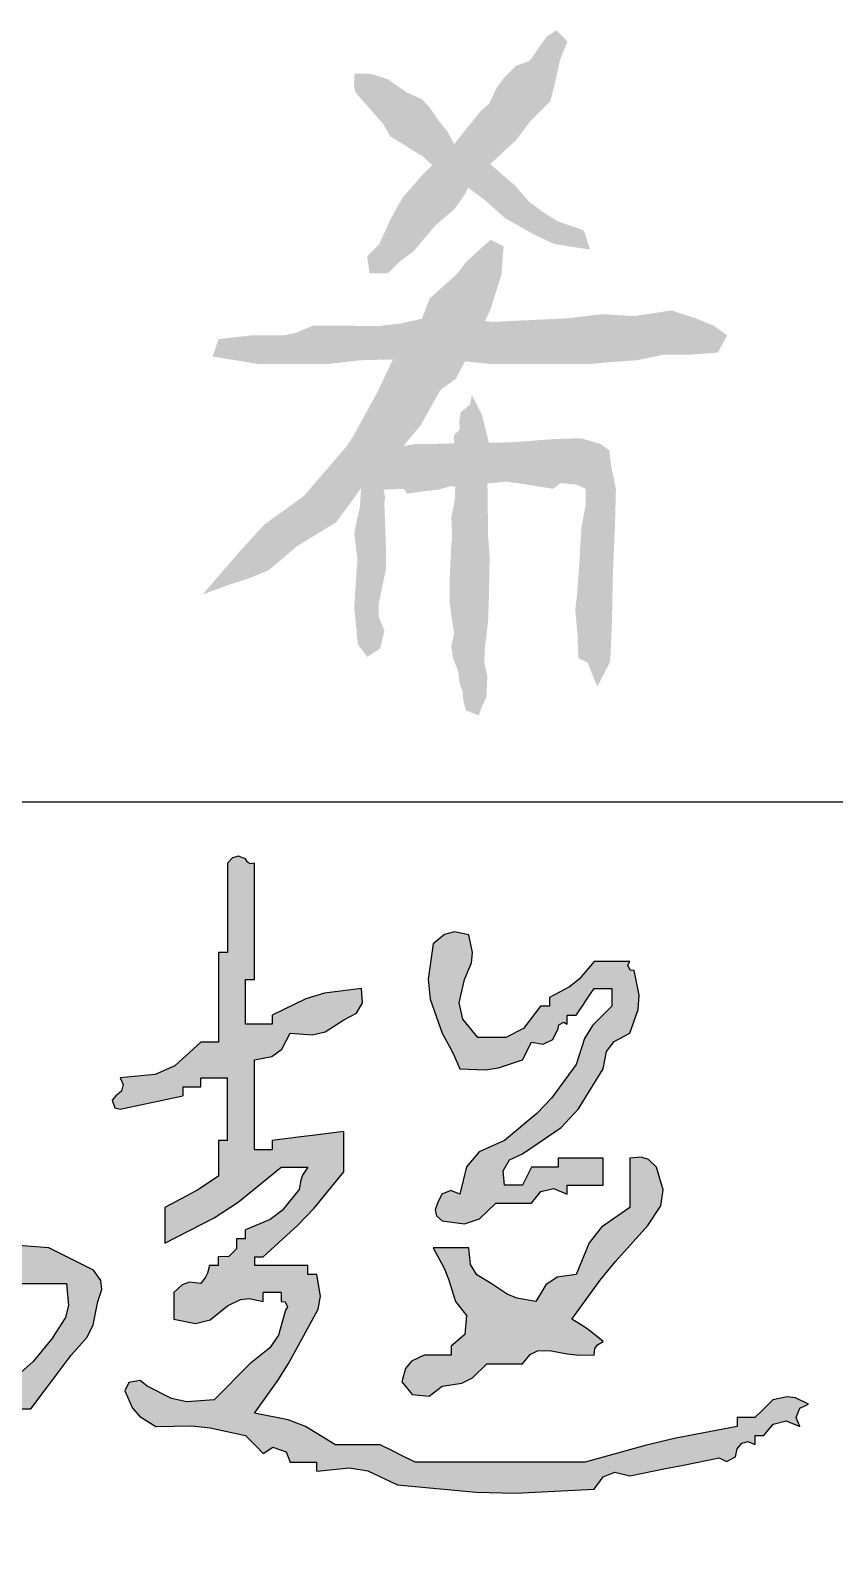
# Model space of a CAD drawing. Extents: x 5191187 to 5306989, y -468291 to -238224.
# Drawn here: x 5286075 to 5286700, y -419363 to -418188 of the extents above; entities that cross this region are included whole.
import ezdxf

# ---------------------------------------------------------------- set-up
doc = ezdxf.new("R2010")
doc.units = 0
doc.header["$LTSCALE"] = 1000
doc.header["$MEASUREMENT"] = 0
doc.layers.get('0').update_dxf_attribs({"linetype": 'CONTINUOUS'})
doc.layers.add('HATCH', color=8, linetype='CONTINUOUS')

# ---------------------------------------------------------------- blocks, each defined once
blk = doc.blocks.new('韩超')
h = blk.add_hatch(color=256)
h.dxf.hatch_style = 1
h.paths.add_polyline_path([(0.787849, 0.514197), (0.777955, 0.527898), (0.77346, 0.562754), (0.78123, 0.586063), (0.805739, 0.61125), (0.805739, 0.625142), (0.819631, 0.625142), (0.818004, 0.635027), (0.823773, 0.643681), (0.833523, 0.64598), (0.860867, 0.674873), (0.870953, 0.696725), (0.875199, 0.736279), (0.836353, 0.74757), (0.816903, 0.753127), (0.777955, 0.764063), (0.777955, 0.777955), (0.791847, 0.777955), (0.791847, 0.819631), (0.801775, 0.820971), (0.80763, 0.824875), (0.812685, 0.833523), (0.832189, 0.847055), (0.839321, 0.866071), (0.833523, 0.889091), (0.791847, 0.889091), (0.776856, 0.916298), (0.7735, 0.934755), (0.777955, 0.965498), (0.770329, 0.984025), (0.756314, 0.993368), (0.736279, 0.993282), (0.716867, 0.977277), (0.713907, 0.950644), (0.729333, 0.930768), (0.740061, 0.911103), (0.737625, 0.891618), (0.722387, 0.875199), (0.694603, 0.875199), (0.683489, 0.864086), (0.677932, 0.858529), (0.666819, 0.847415), (0.638572, 0.845181), (0.624291, 0.842325), (0.597358, 0.833523), (0.597358, 0.791847), (0.643081, 0.794876), (0.666726, 0.800787), (0.708495, 0.819631), (0.708495, 0.833523), (0.736279, 0.833523), (0.736279, 0.791847), (0.718733, 0.774249), (0.705317, 0.767541), (0.680711, 0.764063), (0.680711, 0.750171), (0.666819, 0.750171), (0.658732, 0.72359), (0.639033, 0.708815), (0.61125, 0.708495), (0.596777, 0.690733), (0.592946, 0.675409), (0.597358, 0.652926), (0.623512, 0.642026), (0.64687, 0.646697), (0.666819, 0.666819), (0.722387, 0.666819), (0.738834, 0.631134), (0.742077, 0.608437), (0.736279, 0.569574), (0.708495, 0.569574), (0.682162, 0.535076), (0.663824, 0.519794), (0.625142, 0.500114), (0.625142, 0.47233), (0.61125, 0.47233), (0.589715, 0.441777), (0.574435, 0.428025), (0.54179, 0.409816), (0.527664, 0.400538), (0.510468, 0.403404), (0.500114, 0.416762), (0.500114, 0.569574), (0.524623, 0.594762), (0.532393, 0.618071), (0.527898, 0.652926), (0.514006, 0.652926), (0.514006, 0.847415), (0.500114, 0.847415), (0.500114, 0.875199), (0.486416, 0.877514), (0.478388, 0.883536), (0.47233, 0.896037), (0.438162, 0.892345), (0.420863, 0.888021), (0.388977, 0.875199), (0.388977, 0.847415), (0.375085, 0.847415), (0.379444, 0.836821), (0.376971, 0.826928), (0.368139, 0.819631), (0.356965, 0.793593), (0.353947, 0.778504), (0.354247, 0.750171), (0.337644, 0.741703), (0.330222, 0.726858), (0.333409, 0.708495), (0.347301, 0.708495), (0.347301, 0.666819), (0.332737, 0.655189), (0.327028, 0.643772), (0.326463, 0.625142), (0.32344, 0.619715), (0.327253, 0.612088), (0.333409, 0.61125), (0.333409, 0.583466), (0.305625, 0.583466), (0.302565, 0.667178), (0.306887, 0.710398), (0.326463, 0.791847), (0.3234, 0.8474), (0.32482, 0.875797), (0.333409, 0.930768), (0.375085, 0.930768), (0.375085, 0.94466), (0.430654, 0.94466), (0.482374, 0.970498), (0.50707, 0.987931), (0.548736, 1.028012), (0.542559, 1.028676), (0.538615, 1.036564), (0.54179, 1.041904), (0.514006, 1.041904), (0.514006, 1.055796), (0.462884, 1.052445), (0.433869, 1.058893), (0.388977, 1.08358), (0.305625, 1.08358), (0.305625, 1.139148), (0.281985, 1.161307), (0.266841, 1.170393), (0.236165, 1.180825), (0.238399, 1.152578), (0.241255, 1.138297), (0.250057, 1.111364), (0.263949, 1.111364), (0.263949, 1.041904), (0.277841, 1.041904), (0.277841, 0.930768), (0.250057, 0.930768), (0.200194, 0.90821), (0.175186, 0.897095), (0.125028, 0.875199), (0.097454, 0.881715), (0.078516, 0.877928), (0.055568, 0.861307), (0.050109, 0.847376), (0.0559, 0.8329), (0.06946, 0.826577), (0.152955, 0.845407), (0.194635, 0.855133), (0.277841, 0.875199), (0.277841, 0.708495), (0.266727, 0.675154), (0.261171, 0.658483), (0.250057, 0.625142), (0.255939, 0.530696), (0.258718, 0.483462), (0.263949, 0.388977), (0.286969, 0.38318), (0.305985, 0.390311), (0.319517, 0.409816), (0.344599, 0.428141), (0.359268, 0.435475), (0.388977, 0.444546), (0.388977, 0.458438), (0.40287, 0.458438), (0.40287, 0.416762), (0.388977, 0.416762), (0.340729, 0.364454), (0.31168, 0.341215), (0.250057, 0.305625), (0.250057, 0.291733), (0.236165, 0.291733), (0.231424, 0.268639), (0.217583, 0.254798), (0.194489, 0.250057), (0.194489, 0.236165), (0.180597, 0.236165), (0.148793, 0.216524), (0.134276, 0.200394), (0.118082, 0.166705), (0.127514, 0.14947), (0.152825, 0.145854), (0.166705, 0.159759), (0.185336, 0.17447), (0.198563, 0.17943), (0.222273, 0.180597), (0.222273, 0.194489), (0.277841, 0.194489), (0.311245, 0.220472), (0.333233, 0.229896), (0.375085, 0.236165), (0.375085, 0.250057), (0.40287, 0.250057), (0.420685, 0.221738), (0.422698, 0.197582), (0.409816, 0.166705), (0.396068, 0.142401), (0.398473, 0.118345), (0.416762, 0.097244), (0.43433, 0.097627), (0.444154, 0.100901), (0.458438, 0.111136), (0.458438, 0.263949), (0.47233, 0.263949), (0.524193, 0.298154), (0.552768, 0.312442), (0.61125, 0.333409), (0.61125, 0.40287), (0.621931, 0.39652), (0.637706, 0.404407), (0.639034, 0.416762), (0.680711, 0.416762), (0.680711, 0.430654), (0.736279, 0.430654), (0.736279, 0.416762), (0.750171, 0.416762), (0.750171, 0.305625), (0.735269, 0.297653), (0.731714, 0.276323), (0.743225, 0.263949), (0.754517, 0.192544), (0.755945, 0.155413), (0.750171, 0.083352), (0.791847, 0.083352), (0.791847, 0.263949), (0.833523, 0.263949), (0.837499, 0.253205), (0.852744, 0.249394), (0.861307, 0.257003), (0.883535, 0.265338), (0.894648, 0.269506), (0.916876, 0.277841), (0.916876, 0.291733), (0.94466, 0.291733), (0.969894, 0.324902), (0.982398, 0.341574), (1.007174, 0.375085), (1.032146, 0.402761), (1.041693, 0.421855), (1.04885, 0.458438), (1.055218, 0.477023), (1.053221, 0.491001), (1.041904, 0.50706), (0.972444, 0.54179), (0.910919, 0.546316), (0.877697, 0.541786), (0.819631, 0.520952), (0.805828, 0.5112)])
h.paths.add_polyline_path([(0.791847, 0.458438), (0.805739, 0.458438), (0.82241, 0.469551), (0.847415, 0.486222), (1.000228, 0.486222), (1.003038, 0.45197), (0.997988, 0.431769), (0.97939, 0.40287), (0.948039, 0.36501), (0.929334, 0.347744), (0.889091, 0.319517), (0.889091, 0.305625), (0.805739, 0.305625), (0.805739, 0.291733), (0.791847, 0.291733)], flags=16)
h.paths.add_polyline_path([(0.750171, 0.500114), (0.736279, 0.500114), (0.725165, 0.489), (0.719608, 0.483443), (0.708495, 0.47233), (0.694603, 0.47233), (0.694603, 0.486222), (0.688447, 0.48706), (0.684633, 0.494686), (0.687657, 0.500114), (0.701182, 0.516386), (0.715167, 0.52238), (0.736279, 0.520952), (0.736943, 0.514775), (0.744831, 0.510831), (0.750171, 0.514006)], flags=16)
h.paths.add_polyline_path([(0.791847, 0.666819), (0.793521, 0.674497), (0.785633, 0.682384), (0.777955, 0.680711), (0.777955, 0.694603), (0.791847, 0.694603), (0.792194, 0.70849), (0.806202, 0.718996), (0.819631, 0.715441), (0.833192, 0.709118), (0.838982, 0.694641), (0.833523, 0.680711), (0.805739, 0.680711), (0.805739, 0.666819)], flags=16)
h.paths.add_polyline_path([(0.527898, 0.361193), (0.527898, 0.333409), (0.517217, 0.339759), (0.501443, 0.331871), (0.500114, 0.319517), (0.458438, 0.319517), (0.458438, 0.347301), (0.466116, 0.345628), (0.474003, 0.353515), (0.47233, 0.361193)], flags=16)
h.paths.add_polyline_path([(0.47233, 0.40287), (0.47233, 0.388977), (0.430654, 0.388977), (0.42898, 0.396656), (0.436867, 0.404543), (0.444546, 0.40287), (0.444546, 0.430654), (0.458438, 0.430654), (0.452088, 0.419973), (0.459976, 0.404198)], flags=16)
h.paths.add_polyline_path([(0.47233, 0.604304), (0.464836, 0.588169), (0.458643, 0.580427), (0.444546, 0.569574), (0.444546, 0.555682), (0.430654, 0.555682), (0.432327, 0.548004), (0.42444, 0.540117), (0.416762, 0.54179), (0.416762, 0.527898), (0.40287, 0.527898), (0.39467, 0.507807), (0.386422, 0.49791), (0.368139, 0.486222), (0.333409, 0.486222), (0.327612, 0.509242), (0.334743, 0.528258), (0.354247, 0.54179), (0.384775, 0.569612), (0.400056, 0.583504), (0.430654, 0.61125), (0.446814, 0.616197), (0.458647, 0.614224)], flags=16)
h.paths.add_polyline_path([(0.458438, 0.666819), (0.426908, 0.659351), (0.410404, 0.649448), (0.388977, 0.625142), (0.361193, 0.625142), (0.354844, 0.635823), (0.362731, 0.651598), (0.375085, 0.652926), (0.375085, 0.722387), (0.390598, 0.753922), (0.396359, 0.771203), (0.40287, 0.805739), (0.416762, 0.805739), (0.416762, 0.833523), (0.430654, 0.833523), (0.434629, 0.844267), (0.449874, 0.848078), (0.458438, 0.840469), (0.459102, 0.834292), (0.466989, 0.830348), (0.47233, 0.833523), (0.47233, 0.764063), (0.458438, 0.764063)], flags=16)
h.paths.add_polyline_path([(0.40287, 0.347301), (0.40287, 0.305625), (0.388977, 0.305625), (0.360889, 0.27915), (0.342496, 0.268422), (0.305625, 0.257003), (0.294367, 0.254885), (0.286778, 0.256782), (0.277841, 0.263949), (0.277841, 0.277841), (0.291733, 0.277841), (0.319459, 0.305683), (0.333352, 0.319575), (0.361193, 0.347301)], flags=16)
h.paths.add_polyline_path([(0.430654, 1.000228), (0.416762, 1.000228), (0.39813, 0.985517), (0.384903, 0.980557), (0.361193, 0.97939), (0.347067, 0.970112), (0.329871, 0.972978), (0.319517, 0.986336), (0.319517, 1.055796), (0.347301, 1.055796), (0.376072, 1.035613), (0.395527, 1.029128), (0.430654, 1.028012)], flags=16)
h = blk.add_hatch(color=256)
h.dxf.hatch_style = 1
h.paths.add_polyline_path([(1.542018, 0.208381), (1.519791, 0.219494), (1.508677, 0.225051), (1.48645, 0.236165), (1.416989, 0.236165), (1.371255, 0.264232), (1.344642, 0.274582), (1.291961, 0.284787), (1.328443, 0.335457), (1.345237, 0.362046), (1.375313, 0.416762), (1.391241, 0.446575), (1.394603, 0.466747), (1.389205, 0.500114), (1.375313, 0.500114), (1.375313, 0.514006), (1.291961, 0.514006), (1.291961, 0.527898), (1.305853, 0.527898), (1.359796, 0.576664), (1.385101, 0.603375), (1.430881, 0.659873), (1.430881, 0.722387), (1.386427, 0.71683), (1.3642, 0.714052), (1.319745, 0.708495), (1.319745, 0.694603), (1.291961, 0.694603), (1.291961, 0.833523), (1.31926, 0.838693), (1.334923, 0.85044), (1.347529, 0.875199), (1.381781, 0.872389), (1.401982, 0.877439), (1.430881, 0.896037), (1.450883, 0.906123), (1.460131, 0.922307), (1.458666, 0.94466), (1.401114, 0.937345), (1.371819, 0.928557), (1.319745, 0.902983), (1.319745, 0.889091), (1.278069, 0.889091), (1.278069, 0.958552), (1.291961, 0.958552), (1.291961, 1.139148), (1.285806, 1.138304), (1.281086, 1.140664), (1.278069, 1.146094), (1.267308, 1.150023), (1.257931, 1.147679), (1.250285, 1.139148), (1.250285, 1.000228), (1.236393, 1.000228), (1.236393, 0.861307), (1.208609, 0.861307), (1.168183, 0.824416), (1.138053, 0.811024), (1.08358, 0.805739), (1.087939, 0.795145), (1.085465, 0.785252), (1.076634, 0.777955), (1.071121, 0.771113), (1.075065, 0.759282), (1.08358, 0.757117), (1.122533, 0.76519), (1.141984, 0.769358), (1.180825, 0.777955), (1.180825, 0.791847), (1.208609, 0.791847), (1.208609, 0.805739), (1.250285, 0.805739), (1.250285, 0.708495), (1.236393, 0.708495), (1.236393, 0.652926), (1.203973, 0.631977), (1.187234, 0.622213), (1.15304, 0.604304), (1.15304, 0.548736), (1.229739, 0.588318), (1.266619, 0.612432), (1.333637, 0.666819), (1.375313, 0.666819), (1.366995, 0.654381), (1.363975, 0.646831), (1.361421, 0.632088), (1.335054, 0.599814), (1.316435, 0.58585), (1.278069, 0.569574), (1.278069, 0.555682), (1.264177, 0.555682), (1.26415, 0.539965), (1.25211, 0.527924), (1.236393, 0.527898), (1.236393, 0.514006), (1.222501, 0.514006), (1.219217, 0.502022), (1.216226, 0.496039), (1.208609, 0.486222), (1.191149, 0.488205), (1.17971, 0.484393), (1.166932, 0.47233), (1.166932, 0.430654), (1.200708, 0.424307), (1.223469, 0.429997), (1.250285, 0.451492), (1.27048, 0.461183), (1.283894, 0.46286), (1.305853, 0.458438), (1.305853, 0.47233), (1.333637, 0.47233), (1.333637, 0.458438), (1.339793, 0.4576), (1.343606, 0.449973), (1.340583, 0.444546), (1.32937, 0.406076), (1.316213, 0.38634), (1.285015, 0.361193), (1.229447, 0.305625), (1.187056, 0.302553), (1.163204, 0.307323), (1.125256, 0.326463), (1.114566, 0.33576), (1.096818, 0.332211), (1.090526, 0.319517), (1.102438, 0.292491), (1.113943, 0.279343), (1.139148, 0.263949), (1.194983, 0.265062), (1.223561, 0.262204), (1.278069, 0.250057), (1.289183, 0.238943), (1.294739, 0.233386), (1.305853, 0.222273), (1.320568, 0.231877), (1.341519, 0.224893), (1.347529, 0.208381), (1.389205, 0.208381), (1.389205, 0.194489), (1.439628, 0.1998), (1.468259, 0.195028), (1.514234, 0.173651), (1.635959, 0.161998), (1.69773, 0.160594), (1.819859, 0.166705), (1.833779, 0.185933), (1.852296, 0.192877), (1.875427, 0.187543), (1.930995, 0.198656), (1.958779, 0.204213), (2.014348, 0.215327), (2.025534, 0.209917), (2.039748, 0.217024), (2.042132, 0.229219), (2.049428, 0.23805), (2.059322, 0.240524), (2.069916, 0.236165), (2.069916, 0.250057), (2.083808, 0.250057), (2.098401, 0.26772), (2.118188, 0.272666), (2.139376, 0.263949), (2.133917, 0.27788), (2.139708, 0.292356), (2.153268, 0.298679), (2.133073, 0.308371), (2.119659, 0.310047), (2.0977, 0.305625), (2.086586, 0.294512), (2.08103, 0.288955), (2.069916, 0.277841), (2.042132, 0.277841), (2.042132, 0.263949), (1.946785, 0.245868), (1.899372, 0.234712), (1.805967, 0.208381)])
h = blk.add_hatch(color=256)
h.dxf.hatch_style = 1
h.paths.add_polyline_path([(1.611478, 0.625142), (1.597547, 0.630601), (1.583071, 0.624811), (1.576748, 0.61125), (1.572819, 0.60049), (1.575163, 0.591112), (1.583694, 0.583466), (1.61855, 0.578971), (1.641859, 0.586741), (1.667046, 0.61125), (1.680938, 0.61125), (1.722615, 0.61125), (1.737208, 0.628913), (1.756995, 0.63386), (1.778183, 0.625142), (1.778183, 0.639034), (1.833751, 0.639034), (1.833751, 0.655705), (1.833751, 0.66404), (1.833751, 0.680711), (1.805967, 0.680711), (1.792075, 0.680711), (1.764291, 0.680711), (1.764291, 0.666819), (1.722615, 0.666819), (1.717058, 0.655705), (1.714279, 0.650148), (1.708723, 0.639034), (1.69483, 0.639034), (1.680938, 0.639034), (1.678868, 0.661339), (1.688455, 0.678116), (1.708723, 0.687657), (1.768692, 0.728785), (1.795922, 0.757527), (1.833751, 0.819631), (1.839429, 0.846829), (1.850907, 0.862133), (1.875427, 0.875199), (1.888443, 0.91196), (1.890032, 0.934206), (1.882373, 0.972444), (1.876196, 0.973108), (1.872252, 0.980995), (1.875427, 0.986336), (1.861535, 0.986336), (1.819859, 0.986336), (1.796859, 0.959188), (1.781933, 0.947248), (1.750399, 0.930768), (1.750399, 0.916876), (1.736507, 0.916876), (1.71031, 0.882162), (1.682751, 0.868382), (1.639262, 0.868253), (1.61591, 0.897042), (1.610049, 0.922442), (1.618424, 0.958552), (1.629264, 0.984285), (1.6309, 1.000642), (1.62537, 1.028012), (1.602888, 1.032424), (1.587563, 1.028593), (1.569802, 1.01412), (1.562035, 0.958817), (1.56513, 0.927869), (1.583694, 0.875199), (1.595758, 0.853473), (1.601336, 0.842318), (1.611478, 0.819631), (1.650742, 0.818134), (1.671448, 0.821092), (1.708723, 0.833523), (1.714279, 0.844637), (1.717058, 0.850194), (1.722615, 0.861307), (1.740978, 0.85812), (1.755823, 0.865542), (1.764291, 0.882145), (1.764955, 0.888322), (1.772842, 0.892266), (1.778183, 0.889091), (1.778183, 0.902983), (1.792075, 0.902983), (1.803189, 0.919654), (1.808745, 0.927989), (1.819859, 0.94466), (1.847643, 0.94466), (1.847643, 0.916876), (1.817381, 0.887163), (1.804962, 0.866982), (1.792075, 0.826577), (1.753545, 0.774398), (1.730689, 0.750113), (1.680938, 0.708495), (1.641359, 0.690689), (1.621854, 0.667284)])
h = blk.add_hatch(color=256)
h.dxf.hatch_style = 1
h.paths.add_polyline_path([(1.831635, 0.573795), (1.812227, 0.549535), (1.792075, 0.500114), (1.762292, 0.496094), (1.744726, 0.484384), (1.729561, 0.458438), (1.700075, 0.463546), (1.684975, 0.469586), (1.6601, 0.486222), (1.637668, 0.49978), (1.627728, 0.515685), (1.62537, 0.54179), (1.603143, 0.54179), (1.592029, 0.54179), (1.569802, 0.54179), (1.586675, 0.509854), (1.593737, 0.492906), (1.604532, 0.458438), (1.621804, 0.436498), (1.61886, 0.407063), (1.597586, 0.388977), (1.597586, 0.375085), (1.55591, 0.375085), (1.536306, 0.36578), (1.526798, 0.35437), (1.52118, 0.333409), (1.537185, 0.313997), (1.563818, 0.311038), (1.583694, 0.326463), (1.614401, 0.331156), (1.630976, 0.339443), (1.653154, 0.361193), (1.667046, 0.361193), (1.708723, 0.361193), (1.720352, 0.375758), (1.731769, 0.381467), (1.750399, 0.382031), (1.77782, 0.376762), (1.791938, 0.37535), (1.819859, 0.375085), (1.821199, 0.385013), (1.825102, 0.390868), (1.833751, 0.395924), (1.815429, 0.411271), (1.805589, 0.418299), (1.785129, 0.430654), (1.829593, 0.491137), (1.853312, 0.520437), (1.903211, 0.57652), (1.923495, 0.606919), (1.927312, 0.631729), (1.917103, 0.666819), (1.904326, 0.678881), (1.892887, 0.682694), (1.875427, 0.680711), (1.875427, 0.650148), (1.875427, 0.634867), (1.875427, 0.604304)])
for p, q in [((1.257931, 1.147679), (1.250285, 1.139148)), ((1.250285, 1.139148), (1.250285, 1.000228)), ((1.267308, 1.150023), (1.257931, 1.147679)), ((1.278069, 1.146094), (1.267308, 1.150023)), ((1.281086, 1.140664), (1.278069, 1.146094)), ((1.285806, 1.138304), (1.281086, 1.140664)), ((1.291961, 1.139148), (1.285806, 1.138304)), ((1.291961, 0.958552), (1.291961, 1.139148)), ((1.569802, 1.01412), (1.562035, 0.958817)), ((1.587563, 1.028593), (1.569802, 1.01412)), ((1.602888, 1.032424), (1.587563, 1.028593)), ((1.62537, 1.028012), (1.602888, 1.032424)), ((1.6309, 1.000642), (1.62537, 1.028012)), ((1.236393, 1.000228), (1.236393, 0.861307)), ((1.250285, 1.000228), (1.236393, 1.000228)), ((1.629264, 0.984285), (1.6309, 1.000642)), ((1.618424, 0.958552), (1.629264, 0.984285)), ((1.819859, 0.986336), (1.796859, 0.959188)), ((1.861535, 0.986336), (1.819859, 0.986336)), ((1.875427, 0.986336), (1.861535, 0.986336)), ((1.872252, 0.980995), (1.875427, 0.986336)), ((1.876196, 0.973108), (1.872252, 0.980995)), ((1.882373, 0.972444), (1.876196, 0.973108)), ((1.890032, 0.934206), (1.882373, 0.972444)), ((1.278069, 0.958552), (1.291961, 0.958552)), ((1.278069, 0.889091), (1.278069, 0.958552)), ((1.458666, 0.94466), (1.401114, 0.937345)), ((1.460131, 0.922307), (1.458666, 0.94466)), ((1.562035, 0.958817), (1.56513, 0.927869)), ((1.610049, 0.922442), (1.618424, 0.958552)), ((1.781933, 0.947248), (1.750399, 0.930768)), ((1.796859, 0.959188), (1.781933, 0.947248)), ((1.808745, 0.927989), (1.819859, 0.94466)), ((1.819859, 0.94466), (1.847643, 0.94466)), ((1.847643, 0.94466), (1.847643, 0.916876)), ((1.371819, 0.928557), (1.319745, 0.902983)), ((1.401114, 0.937345), (1.371819, 0.928557)), ((1.450883, 0.906123), (1.460131, 0.922307)), ((1.56513, 0.927869), (1.583694, 0.875199)), ((1.61591, 0.897042), (1.610049, 0.922442)), ((1.736507, 0.916876), (1.71031, 0.882162)), ((1.750399, 0.916876), (1.736507, 0.916876)), ((1.750399, 0.930768), (1.750399, 0.916876)), ((1.792075, 0.902983), (1.803189, 0.919654)), ((1.803189, 0.919654), (1.808745, 0.927989)), ((1.847643, 0.916876), (1.817381, 0.887163)), ((1.888443, 0.91196), (1.890032, 0.934206)), ((1.319745, 0.902983), (1.319745, 0.889091)), ((1.401982, 0.877439), (1.430881, 0.896037)), ((1.430881, 0.896037), (1.450883, 0.906123)), ((1.639262, 0.868253), (1.61591, 0.897042)), ((1.778183, 0.902983), (1.792075, 0.902983)), ((1.778183, 0.889091), (1.778183, 0.902983)), ((1.875427, 0.875199), (1.888443, 0.91196)), ((1.319745, 0.889091), (1.278069, 0.889091)), ((1.334923, 0.85044), (1.347529, 0.875199)), ((1.347529, 0.875199), (1.381781, 0.872389)), ((1.381781, 0.872389), (1.401982, 0.877439)), ((1.583694, 0.875199), (1.595758, 0.853473)), ((1.71031, 0.882162), (1.682751, 0.868382)), ((1.755823, 0.865542), (1.764291, 0.882145)), ((1.764291, 0.882145), (1.764955, 0.888322)), ((1.764955, 0.888322), (1.772842, 0.892266)), ((1.772842, 0.892266), (1.778183, 0.889091)), ((1.817381, 0.887163), (1.804962, 0.866982)), ((1.850907, 0.862133), (1.875427, 0.875199)), ((1.208609, 0.861307), (1.168183, 0.824416)), ((1.236393, 0.861307), (1.208609, 0.861307)), ((1.31926, 0.838693), (1.334923, 0.85044)), ((1.595758, 0.853473), (1.601336, 0.842318)), ((1.682751, 0.868382), (1.639262, 0.868253)), ((1.714279, 0.844637), (1.717058, 0.850194)), ((1.717058, 0.850194), (1.722615, 0.861307)), ((1.722615, 0.861307), (1.740978, 0.85812)), ((1.740978, 0.85812), (1.755823, 0.865542)), ((1.804962, 0.866982), (1.792075, 0.826577)), ((1.833751, 0.819631), (1.839429, 0.846829)), ((1.839429, 0.846829), (1.850907, 0.862133)), ((1.168183, 0.824416), (1.138053, 0.811024)), ((1.291961, 0.833523), (1.31926, 0.838693)), ((1.291961, 0.694603), (1.291961, 0.833523)), ((1.601336, 0.842318), (1.611478, 0.819631)), ((1.671448, 0.821092), (1.708723, 0.833523)), ((1.708723, 0.833523), (1.714279, 0.844637)), ((1.792075, 0.826577), (1.753545, 0.774398)), ((1.138053, 0.811024), (1.08358, 0.805739)), ((1.08358, 0.805739), (1.087939, 0.795145)), ((1.208609, 0.791847), (1.208609, 0.805739)), ((1.208609, 0.805739), (1.250285, 0.805739)), ((1.250285, 0.708495), (1.250285, 0.805739)), ((1.611478, 0.819631), (1.650742, 0.818134)), ((1.650742, 0.818134), (1.671448, 0.821092)), ((1.795922, 0.757527), (1.833751, 0.819631)), ((1.076634, 0.777955), (1.071121, 0.771113)), ((1.085465, 0.785252), (1.076634, 0.777955)), ((1.087939, 0.795145), (1.085465, 0.785252)), ((1.141984, 0.769358), (1.180825, 0.777955)), ((1.180825, 0.791847), (1.208609, 0.791847)), ((1.180825, 0.791847), (1.180825, 0.777955)), ((1.071121, 0.771113), (1.075065, 0.759282)), ((1.075065, 0.759282), (1.08358, 0.757117)), ((1.08358, 0.757117), (1.122533, 0.76519)), ((1.122533, 0.76519), (1.141984, 0.769358)), ((1.753545, 0.774398), (1.730689, 0.750113)), ((1.768692, 0.728785), (1.795922, 0.757527)), ((1.730689, 0.750113), (1.680938, 0.708495)), ((1.708723, 0.687657), (1.768692, 0.728785)), ((1.236393, 0.708495), (1.236393, 0.652926)), ((1.250285, 0.708495), (1.236393, 0.708495)), ((1.3642, 0.714052), (1.319745, 0.708495)), ((1.319745, 0.708495), (1.319745, 0.694603)), ((1.386427, 0.71683), (1.3642, 0.714052)), ((1.430881, 0.722387), (1.386427, 0.71683)), ((1.430881, 0.659873), (1.430881, 0.722387)), ((1.680938, 0.708495), (1.641359, 0.690689)), ((1.291961, 0.694603), (1.319745, 0.694603)), ((1.641359, 0.690689), (1.621854, 0.667284)), ((1.688455, 0.678116), (1.708723, 0.687657)), ((1.892887, 0.682694), (1.875427, 0.680711)), ((1.904326, 0.678881), (1.892887, 0.682694)), ((1.266619, 0.612432), (1.333637, 0.666819)), ((1.333637, 0.666819), (1.375313, 0.666819)), ((1.375313, 0.666819), (1.366995, 0.654381)), ((1.385101, 0.603375), (1.430881, 0.659873)), ((1.621854, 0.667284), (1.611478, 0.625142)), ((1.678868, 0.661339), (1.688455, 0.678116)), ((1.680938, 0.639034), (1.678868, 0.661339)), ((1.722615, 0.666819), (1.717058, 0.655705)), ((1.764291, 0.666819), (1.722615, 0.666819)), ((1.792075, 0.680711), (1.764291, 0.680711)), ((1.764291, 0.680711), (1.764291, 0.666819)), ((1.805967, 0.680711), (1.792075, 0.680711)), ((1.833751, 0.680711), (1.805967, 0.680711)), ((1.833751, 0.66404), (1.833751, 0.680711)), ((1.833751, 0.655705), (1.833751, 0.66404)), ((1.875427, 0.680711), (1.875427, 0.650148)), ((1.917103, 0.666819), (1.904326, 0.678881)), ((1.927312, 0.631729), (1.917103, 0.666819)), ((1.236393, 0.652926), (1.203973, 0.631977)), ((1.363975, 0.646831), (1.361421, 0.632088)), ((1.366995, 0.654381), (1.363975, 0.646831)), ((1.69483, 0.639034), (1.680938, 0.639034)), ((1.708723, 0.639034), (1.69483, 0.639034)), ((1.714279, 0.650148), (1.708723, 0.639034)), ((1.717058, 0.655705), (1.714279, 0.650148)), ((1.778183, 0.625142), (1.778183, 0.639034)), ((1.778183, 0.639034), (1.833751, 0.639034)), ((1.833751, 0.639034), (1.833751, 0.655705)), ((1.875427, 0.650148), (1.875427, 0.634867)), ((1.875427, 0.634867), (1.875427, 0.604304)), ((1.187234, 0.622213), (1.15304, 0.604304)), ((1.203973, 0.631977), (1.187234, 0.622213)), ((1.229739, 0.588318), (1.266619, 0.612432)), ((1.361421, 0.632088), (1.335054, 0.599814)), ((1.576748, 0.61125), (1.572819, 0.60049)), ((1.583071, 0.624811), (1.576748, 0.61125)), ((1.597547, 0.630601), (1.583071, 0.624811)), ((1.611478, 0.625142), (1.597547, 0.630601)), ((1.641859, 0.586741), (1.667046, 0.61125)), ((1.667046, 0.61125), (1.680938, 0.61125)), ((1.680938, 0.61125), (1.722615, 0.61125)), ((1.722615, 0.61125), (1.737208, 0.628913)), ((1.737208, 0.628913), (1.756995, 0.63386)), ((1.756995, 0.63386), (1.778183, 0.625142)), ((1.923495, 0.606919), (1.927312, 0.631729)), ((1.15304, 0.604304), (1.15304, 0.548736)), ((1.15304, 0.548736), (1.229739, 0.588318)), ((1.335054, 0.599814), (1.316435, 0.58585)), ((1.359796, 0.576664), (1.385101, 0.603375)), ((1.572819, 0.60049), (1.575163, 0.591112)), ((1.575163, 0.591112), (1.583694, 0.583466)), ((1.875427, 0.604304), (1.831635, 0.573795)), ((1.903211, 0.57652), (1.923495, 0.606919)), ((1.316435, 0.58585), (1.278069, 0.569574)), ((1.278069, 0.555682), (1.278069, 0.569574)), ((1.305853, 0.527898), (1.359796, 0.576664)), ((1.583694, 0.583466), (1.61855, 0.578971)), ((1.61855, 0.578971), (1.641859, 0.586741)), ((1.831635, 0.573795), (1.812227, 0.549535)), ((1.853312, 0.520437), (1.903211, 0.57652)), ((0.972444, 0.54179), (0.910919, 0.546316)), ((1.041904, 0.50706), (0.972444, 0.54179)), ((1.264177, 0.555682), (1.26415, 0.539965)), ((1.278069, 0.555682), (1.264177, 0.555682)), ((1.592029, 0.54179), (1.569802, 0.54179)), ((1.569802, 0.54179), (1.586675, 0.509854)), ((1.603143, 0.54179), (1.592029, 0.54179)), ((1.62537, 0.54179), (1.603143, 0.54179)), ((1.627728, 0.515685), (1.62537, 0.54179)), ((1.812227, 0.549535), (1.792075, 0.500114)), ((1.25211, 0.527924), (1.236393, 0.527898)), ((1.236393, 0.514006), (1.236393, 0.527898)), ((1.26415, 0.539965), (1.25211, 0.527924)), ((1.291961, 0.527898), (1.291961, 0.514006)), ((1.291961, 0.527898), (1.305853, 0.527898)), ((1.829593, 0.491137), (1.853312, 0.520437)), ((1.053221, 0.491001), (1.041904, 0.50706)), ((1.216226, 0.496039), (1.208609, 0.486222)), ((1.219217, 0.502022), (1.216226, 0.496039)), ((1.222501, 0.514006), (1.219217, 0.502022)), ((1.236393, 0.514006), (1.222501, 0.514006)), ((1.375313, 0.514006), (1.291961, 0.514006)), ((1.375313, 0.500114), (1.375313, 0.514006)), ((1.389205, 0.500114), (1.375313, 0.500114)), ((1.394603, 0.466747), (1.389205, 0.500114)), ((1.586675, 0.509854), (1.593737, 0.492906)), ((1.637668, 0.49978), (1.627728, 0.515685)), ((1.6601, 0.486222), (1.637668, 0.49978)), ((1.762292, 0.496094), (1.744726, 0.484384)), ((1.792075, 0.500114), (1.762292, 0.496094)), ((0.847415, 0.486222), (1.000228, 0.486222)), ((1.000228, 0.486222), (1.003038, 0.45197)), ((1.04885, 0.458438), (1.055218, 0.477023)), ((1.055218, 0.477023), (1.053221, 0.491001)), ((1.17971, 0.484393), (1.166932, 0.47233)), ((1.166932, 0.47233), (1.166932, 0.430654)), ((1.191149, 0.488205), (1.17971, 0.484393)), ((1.208609, 0.486222), (1.191149, 0.488205)), ((1.333637, 0.47233), (1.305853, 0.47233)), ((1.305853, 0.458438), (1.305853, 0.47233)), ((1.333637, 0.47233), (1.333637, 0.458438)), ((1.593737, 0.492906), (1.604532, 0.458438)), ((1.684975, 0.469586), (1.6601, 0.486222)), ((1.744726, 0.484384), (1.729561, 0.458438)), ((1.785129, 0.430654), (1.829593, 0.491137)), ((1.003038, 0.45197), (0.997988, 0.431769)), ((1.041693, 0.421855), (1.04885, 0.458438)), ((1.223469, 0.429997), (1.250285, 0.451492)), ((1.250285, 0.451492), (1.27048, 0.461183)), ((1.27048, 0.461183), (1.283894, 0.46286)), ((1.283894, 0.46286), (1.305853, 0.458438)), ((1.333637, 0.458438), (1.339793, 0.4576)), ((1.339793, 0.4576), (1.343606, 0.449973)), ((1.343606, 0.449973), (1.340583, 0.444546)), ((1.375313, 0.416762), (1.391241, 0.446575)), ((1.391241, 0.446575), (1.394603, 0.466747)), ((1.604532, 0.458438), (1.621804, 0.436498)), ((1.700075, 0.463546), (1.684975, 0.469586)), ((1.729561, 0.458438), (1.700075, 0.463546)), ((0.97939, 0.40287), (0.997988, 0.431769)), ((1.166932, 0.430654), (1.200708, 0.424307)), ((1.200708, 0.424307), (1.223469, 0.429997)), ((1.340583, 0.444546), (1.32937, 0.406076)), ((1.621804, 0.436498), (1.61886, 0.407063)), ((1.805589, 0.418299), (1.785129, 0.430654)), ((0.97939, 0.40287), (0.948039, 0.36501)), ((1.007174, 0.375085), (1.032146, 0.402761)), ((1.032146, 0.402761), (1.041693, 0.421855)), ((1.32937, 0.406076), (1.316213, 0.38634)), ((1.345237, 0.362046), (1.375313, 0.416762)), ((1.61886, 0.407063), (1.597586, 0.388977)), ((1.815429, 0.411271), (1.805589, 0.418299)), ((1.833751, 0.395924), (1.815429, 0.411271)), ((1.316213, 0.38634), (1.285015, 0.361193)), ((1.597586, 0.388977), (1.597586, 0.375085)), ((1.720352, 0.375758), (1.731769, 0.381467)), ((1.731769, 0.381467), (1.750399, 0.382031)), ((1.750399, 0.382031), (1.77782, 0.376762)), ((1.77782, 0.376762), (1.791938, 0.37535)), ((1.819859, 0.375085), (1.821199, 0.385013)), ((1.821199, 0.385013), (1.825102, 0.390868)), ((1.825102, 0.390868), (1.833751, 0.395924)), ((0.929334, 0.347744), (0.948039, 0.36501)), ((0.982398, 0.341574), (1.007174, 0.375085)), ((1.285015, 0.361193), (1.229447, 0.305625)), ((1.328443, 0.335457), (1.345237, 0.362046)), ((1.526798, 0.35437), (1.52118, 0.333409)), ((1.536306, 0.36578), (1.526798, 0.35437)), ((1.55591, 0.375085), (1.536306, 0.36578)), ((1.597586, 0.375085), (1.55591, 0.375085)), ((1.630976, 0.339443), (1.653154, 0.361193)), ((1.653154, 0.361193), (1.667046, 0.361193)), ((1.667046, 0.361193), (1.708723, 0.361193)), ((1.708723, 0.361193), (1.720352, 0.375758)), ((1.791938, 0.37535), (1.819859, 0.375085)), ((0.969894, 0.324902), (0.982398, 0.341574)), ((1.096818, 0.332211), (1.090526, 0.319517)), ((1.114566, 0.33576), (1.096818, 0.332211)), ((1.125256, 0.326463), (1.114566, 0.33576)), ((1.291961, 0.284787), (1.328443, 0.335457)), ((1.52118, 0.333409), (1.537185, 0.313997)), ((1.583694, 0.326463), (1.614401, 0.331156)), ((1.614401, 0.331156), (1.630976, 0.339443)), ((0.94466, 0.291733), (0.969894, 0.324902)), ((1.090526, 0.319517), (1.102438, 0.292491)), ((1.163204, 0.307323), (1.125256, 0.326463)), ((1.187056, 0.302553), (1.163204, 0.307323)), ((1.229447, 0.305625), (1.187056, 0.302553)), ((1.537185, 0.313997), (1.563818, 0.311038)), ((1.563818, 0.311038), (1.583694, 0.326463)), ((2.0977, 0.305625), (2.086586, 0.294512)), ((2.119659, 0.310047), (2.0977, 0.305625)), ((2.133073, 0.308371), (2.119659, 0.310047)), ((2.153268, 0.298679), (2.133073, 0.308371)), ((0.916876, 0.291733), (0.94466, 0.291733)), ((1.102438, 0.292491), (1.113943, 0.279343)), ((1.344642, 0.274582), (1.291961, 0.284787)), ((2.08103, 0.288955), (2.069916, 0.277841)), ((2.086586, 0.294512), (2.08103, 0.288955)), ((2.133917, 0.27788), (2.139708, 0.292356)), ((2.139708, 0.292356), (2.153268, 0.298679)), ((1.113943, 0.279343), (1.139148, 0.263949)), ((1.139148, 0.263949), (1.194983, 0.265062)), ((1.194983, 0.265062), (1.223561, 0.262204)), ((1.223561, 0.262204), (1.278069, 0.250057)), ((1.371255, 0.264232), (1.344642, 0.274582)), ((1.416989, 0.236165), (1.371255, 0.264232)), ((2.042132, 0.263949), (1.946785, 0.245868)), ((2.069916, 0.277841), (2.042132, 0.277841)), ((2.042132, 0.277841), (2.042132, 0.263949)), ((2.083808, 0.250057), (2.098401, 0.26772)), ((2.098401, 0.26772), (2.118188, 0.272666)), ((2.118188, 0.272666), (2.139376, 0.263949)), ((2.139376, 0.263949), (2.133917, 0.27788)), ((1.278069, 0.250057), (1.289183, 0.238943)), ((1.289183, 0.238943), (1.294739, 0.233386)), ((1.416989, 0.236165), (1.48645, 0.236165)), ((1.508677, 0.225051), (1.48645, 0.236165)), ((1.946785, 0.245868), (1.899372, 0.234712)), ((2.042132, 0.229219), (2.049428, 0.23805)), ((2.049428, 0.23805), (2.059322, 0.240524)), ((2.059322, 0.240524), (2.069916, 0.236165)), ((2.069916, 0.250057), (2.083808, 0.250057)), ((2.069916, 0.250057), (2.069916, 0.236165)), ((1.294739, 0.233386), (1.305853, 0.222273)), ((1.305853, 0.222273), (1.320568, 0.231877)), ((1.320568, 0.231877), (1.341519, 0.224893)), ((1.341519, 0.224893), (1.347529, 0.208381)), ((1.519791, 0.219494), (1.508677, 0.225051)), ((1.542018, 0.208381), (1.519791, 0.219494)), ((1.899372, 0.234712), (1.805967, 0.208381)), ((1.958779, 0.204213), (2.014348, 0.215327)), ((2.014348, 0.215327), (2.025534, 0.209917)), ((2.025534, 0.209917), (2.039748, 0.217024)), ((2.039748, 0.217024), (2.042132, 0.229219)), ((1.347529, 0.208381), (1.389205, 0.208381)), ((1.389205, 0.194489), (1.389205, 0.208381)), ((1.389205, 0.194489), (1.439628, 0.1998)), ((1.439628, 0.1998), (1.468259, 0.195028)), ((1.468259, 0.195028), (1.514234, 0.173651)), ((1.805967, 0.208381), (1.542018, 0.208381)), ((1.833779, 0.185933), (1.852296, 0.192877)), ((1.852296, 0.192877), (1.875427, 0.187543)), ((1.875427, 0.187543), (1.930995, 0.198656)), ((1.930995, 0.198656), (1.958779, 0.204213)), ((1.514234, 0.173651), (1.635959, 0.161998)), ((1.69773, 0.160594), (1.819859, 0.166705)), ((1.819859, 0.166705), (1.833779, 0.185933)), ((1.635959, 0.161998), (1.69773, 0.160594))]:
    blk.add_line(p, q)

msp = doc.modelspace()

# ---------------------------------------------------------------- hatches: boundary and pattern name
at = {"layer": 'HATCH'}
h = msp.add_hatch(color=0, dxfattribs=at)
h.paths.add_polyline_path([(5286451.5, -418308.6), (5286436.1, -418295.3), (5286432.1, -418291.9), (5286416.7, -418306.2), (5286414.9, -418310.1), (5286428.6, -418320.3), (5286443.5, -418333.7), (5286467, -418347), (5286481.9, -418353.9), (5286495.8, -418356.1), (5286509.7, -418358.2), (5286504.9, -418343.3), (5286484.6, -418336.3), (5286472.9, -418328.9), (5286462.2, -418320.9)])
h.paths.add_polyline_path([(5286432.1, -418291.9), (5286428.4, -418288.9), (5286419.4, -418283.1), (5286404.6, -418277.2), (5286404.1, -418276.3), (5286391.5, -418288.4), (5286387.2, -418292.7), (5286397.6, -418302.2), (5286413.6, -418309.1), (5286414.9, -418310.1), (5286416.7, -418306.2)])
h.paths.add_polyline_path([(5286463.7, -418258.1), (5286478.9, -418242.9), (5286482.7, -418227.7), (5286486.5, -418210.6), (5286492.2, -418196.4), (5286483.7, -418187.9), (5286476.1, -418192.6), (5286469.4, -418202.1), (5286462.8, -418211.6), (5286452.3, -418215.4), (5286442.8, -418224.9), (5286437.1, -418232.5), (5286431.4, -418244.8), (5286424.8, -418250.5), (5286413.4, -418264.7), (5286404.1, -418276.3), (5286404.6, -418277.2), (5286419.4, -418283.1), (5286428.4, -418288.9), (5286432.1, -418291.9), (5286440.9, -418283.7), (5286452.2, -418273.2)])
h.paths.add_polyline_path([(5286392.8, -418259), (5286383.8, -418246.2), (5286379, -418241.4), (5286367.2, -418236.1), (5286360.3, -418231.3), (5286352.8, -418226), (5286339.5, -418221.7), (5286326.7, -418221.7), (5286326.2, -418230.8), (5286327.5, -418236.1), (5286332.6, -418242), (5286339.8, -418250.2), (5286349.2, -418261), (5286354.4, -418270.2), (5286379.5, -418285.7), (5286387.2, -418292.7), (5286391.5, -418288.4), (5286404.1, -418276.3), (5286399.2, -418267)])
h.paths.add_polyline_path([(5286413, -418314.5), (5286414.9, -418310.1), (5286413.6, -418309.1), (5286397.6, -418302.2), (5286387.2, -418292.7), (5286380.5, -418299.1), (5286364, -418317.9), (5286354.5, -418334.9), (5286346, -418353.9), (5286336.5, -418363.4), (5286338.4, -418376.7), (5286352.6, -418376.7), (5286362.1, -418367.2), (5286372.6, -418359.6), (5286388.9, -418340.1), (5286404.8, -418326.4)])
h.paths.add_polyline_path([(5286440.9, -418377.6), (5286442.6, -418355.7), (5286432.4, -418350.6), (5286413.9, -418367.3), (5286406.7, -418376.8), (5286385.1, -418396.2), (5286379, -418412), (5286388.1, -418409.9), (5286428.1, -418413.8), (5286432.4, -418404.6)])
h.paths.add_polyline_path([(5286428.1, -418413.8), (5286388.1, -418409.9), (5286379, -418412), (5286378.1, -418414.3), (5286356.5, -418443.6), (5286389.6, -418442.7), (5286412.6, -418445.1), (5286420.6, -418429.9)])
h.paths.add_polyline_path([(5286616.3, -418424.9), (5286605.9, -418417.4), (5286591.7, -418411.6), (5286573.1, -418405.5), (5286543.7, -418409.9), (5286519, -418408.4), (5286492.5, -418411.6), (5286434.3, -418414.4), (5286428.1, -418413.8), (5286420.6, -418429.9), (5286412.6, -418445.1), (5286432.8, -418447.2), (5286471.6, -418447.2), (5286508.9, -418447.2), (5286525.3, -418445.7), (5286546.2, -418444.2), (5286567.1, -418439.8), (5286588, -418439.8), (5286608.9, -418438.3)])
h.paths.add_polyline_path([(5286378.1, -418414.3), (5286379, -418412), (5286362.9, -418415.6), (5286345.5, -418417.6), (5286318, -418417.4), (5286303, -418417.4), (5286294.1, -418417.4), (5286281.3, -418422.9), (5286271.7, -418424.9), (5286246.3, -418424.9), (5286221, -418427.8), (5286216.5, -418441.3), (5286252.3, -418447.2), (5286306, -418447.2), (5286331.4, -418444.2), (5286356.5, -418443.6)])
h.paths.add_polyline_path([(5286393.6, -418467.1), (5286405.4, -418458.7), (5286412.6, -418445.1), (5286389.6, -418442.7), (5286356.5, -418443.6), (5286344.6, -418468.8), (5286326, -418502.6), (5286321.1, -418510.4), (5286311.6, -418521.5), (5286287.1, -418549.9), (5286256.7, -418571.8), (5286238.1, -418592.1), (5286208.7, -418626.1), (5286227.9, -418619.1), (5286248.2, -418612.3), (5286260.1, -418607.3), (5286282, -418588.7), (5286312.4, -418570.1), (5286332.8, -418542.3), (5286363.1, -418512.7), (5286378.1, -418494.8)])
h.paths.add_polyline_path([(5286431.1, -418508.3), (5286410.1, -418508.6), (5286404.2, -418508.8), (5286404.6, -418516.4), (5286405.1, -418527.1), (5286404.6, -418537), (5286405, -418542.2), (5286416.4, -418541.5), (5286422.1, -418540.9), (5286430, -418540), (5286429.9, -418533.4)])
h.paths.add_polyline_path([(5286425.8, -418486.6), (5286417.9, -418471.3), (5286416.5, -418478.6), (5286409.2, -418484.6), (5286408.1, -418491.9), (5286408.6, -418497.8), (5286403.9, -418502.5), (5286404.2, -418508.8), (5286410.1, -418508.6), (5286431.1, -418508.3)])
h.paths.add_polyline_path([(5286404.6, -418516.4), (5286404.2, -418508.8), (5286387.9, -418509.2), (5286374.6, -418509.2), (5286364.8, -418510.7), (5286363.1, -418512.7), (5286332.8, -418542.3), (5286331.8, -418543.7), (5286330.9, -418558), (5286329, -418566.2), (5286326.5, -418578.9), (5286329, -418599.1), (5286327.1, -418625.7), (5286326.5, -418636.5), (5286328.4, -418655.5), (5286329.3, -418665), (5286336.6, -418674.5), (5286346.7, -418668.1), (5286349.9, -418654.2), (5286345.5, -418643.5), (5286345.5, -418633.3), (5286351.2, -418606.1), (5286351.2, -418594.1), (5286350.5, -418571.9), (5286349.9, -418555.5), (5286350.5, -418551), (5286349.3, -418544.7), (5286365.1, -418544.1), (5286367.7, -418547.9), (5286380.3, -418546), (5286391.7, -418544.7), (5286401.2, -418542.2), (5286405, -418542.2), (5286404.6, -418537), (5286405.1, -418527.1)])
h.paths.add_polyline_path([(5286524.8, -418514.3), (5286517.8, -418509.2), (5286502.6, -418504.8), (5286481.7, -418505.4), (5286457, -418507.3), (5286448.1, -418508), (5286431.1, -418508.3), (5286429.9, -418533.4), (5286430, -418540), (5286444.1, -418538.5), (5286453.2, -418539.6), (5286481.1, -418544.1), (5286486.8, -418539.6), (5286499.4, -418540.9), (5286506.4, -418544.1), (5286506.4, -418556.3), (5286503.1, -418573.4), (5286502.3, -418585.6), (5286501.5, -418601), (5286499.4, -418628.3), (5286498.2, -418637.8), (5286500.1, -418658.6), (5286500.1, -418662.4), (5286500.7, -418675.7), (5286507.7, -418678.9), (5286515.3, -418697.7), (5286525.4, -418678.3), (5286526.7, -418648.5), (5286527.5, -418608.3), (5286529.1, -418572.6), (5286529.8, -418544.1), (5286526, -418525.7)])
h.paths.add_polyline_path([(5286430, -418540), (5286422.1, -418540.9), (5286416.4, -418541.5), (5286405, -418542.2), (5286404.6, -418552.9), (5286401.9, -418566.2), (5286402.6, -418582.1), (5286401.9, -418586.8), (5286400.6, -418615.3), (5286400.6, -418631.9), (5286402.2, -418644.3), (5286404, -418656.3), (5286401.9, -418666.4), (5286403.3, -418675.7), (5286407.2, -418685.6), (5286408.6, -418696.3), (5286410.6, -418700.9), (5286411.2, -418708.2), (5286413.2, -418716.2), (5286423.2, -418720.1), (5286425.8, -418712.8), (5286429.2, -418706.2), (5286429.9, -418689.5), (5286427.5, -418678.6), (5286428.1, -418666.6), (5286430.5, -418647.3), (5286431.1, -418628.6), (5286431.7, -418596.1), (5286430.5, -418581)])

# ---------------------------------------------------------------- linework, layer by layer
msp.add_line((5283645.9, -418787.3), (5289145.9, -418787.3))

# ---------------------------------------------------------------- block references
at = {"xscale": 500, "yscale": 500, "zscale": 500}
msp.add_blockref('韩超', (5285602.9, -419404.5), dxfattribs=at)

doc.saveas('drawing.dxf')
